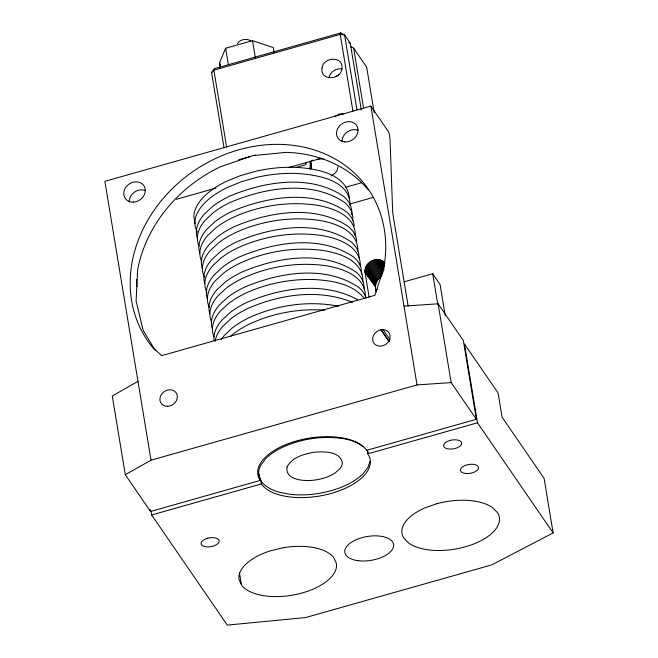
<?xml version="1.0" encoding="UTF-8"?>
<svg xmlns="http://www.w3.org/2000/svg" width="658" height="658" viewBox="0 0 658 658"><rect width="100%" height="100%" fill="white"/><g stroke="black" fill="none" stroke-linecap="round" stroke-linejoin="round"><path stroke-width="0.99" d="M351.775 214.648L351.775 210.725L350.953 206.908A78.689 38.509 -9.4 0 0 343.863 196.578C310.453 173.745 264.763 181.369 229.568 196.216A78.343 38.337 -9.4 0 0 212.542 206.464L204.227 214.187A78.985 38.657 -9.4 0 0 197.227 226.286A78.121 38.23 -9.4 0 0 196.997 237.11M352.778 220.701L352.778 216.77L351.956 212.953A78.689 38.509 -9.4 0 0 344.858 202.631C311.456 179.798 265.766 187.415 230.563 202.261A78.343 38.337 -9.4 0 0 213.546 212.518L205.23 220.233A78.985 38.657 -9.4 0 0 198.231 232.34A78.121 38.23 -9.4 0 0 198.28 244.093L199.078 245.919M355.287 235.86C355.986 215.372 331.764 207.426 315.231 204.983C287.423 201.225 258.569 205.79 233.072 217.42A78.343 38.337 -9.4 0 0 216.054 227.668L207.739 235.391A78.985 38.657 -9.4 0 0 200.739 247.49A78.121 38.23 -9.4 0 0 200.789 259.252A77.348 37.851 -9.4 0 0 201.488 261.103M357.796 251.027C358.503 230.539 334.28 222.593 317.74 220.15C289.939 216.392 261.086 220.956 235.589 232.587A78.343 38.337 -9.4 0 0 218.563 242.835L210.256 250.558A78.985 38.657 -9.4 0 0 203.248 262.657A78.121 38.23 -9.4 0 0 203.297 274.419A77.348 37.851 -9.4 0 0 204.424 277.174M359.301 258.15L358.478 252.368A78.689 38.509 -9.4 0 0 351.388 242.045C317.978 219.213 272.289 226.829 237.094 241.675A78.343 38.337 -9.4 0 0 220.068 251.932L211.761 259.655A78.985 38.657 -9.4 0 0 204.753 271.754A78.121 38.23 -9.4 0 0 204.803 283.508M360.304 266.169C361.003 245.681 336.781 237.735 320.249 235.293C292.448 231.534 263.587 236.099 238.089 247.729A78.343 38.337 -9.4 0 0 221.072 257.977L212.756 265.7A78.985 38.657 -9.4 0 0 205.757 277.799A78.121 38.23 -9.4 0 0 205.806 289.561A77.348 37.851 -9.4 0 0 206.925 292.316M361.81 274.287L360.987 267.526A78.689 38.509 -9.4 0 0 353.897 257.196C320.487 234.363 274.797 241.988 239.602 256.834A78.343 38.337 -9.4 0 0 222.577 267.082L214.269 274.805A78.985 38.657 -9.4 0 0 207.262 286.904A78.121 38.23 -9.4 0 0 207.311 298.666M362.813 281.32C363.512 260.831 339.289 252.894 322.757 250.451C294.957 246.692 266.095 251.249 240.598 262.879A78.343 38.337 -9.4 0 0 223.58 273.136L215.265 280.859A78.985 38.657 -9.4 0 0 208.265 292.958A78.121 38.23 -9.4 0 0 208.315 304.712A77.348 37.851 -9.4 0 0 209.433 307.475M364.318 289.43L363.496 282.669A78.689 38.509 -9.4 0 0 356.397 272.338C322.996 249.505 277.306 257.13 242.103 271.976A78.343 38.337 -9.4 0 0 225.085 282.224L216.77 289.948A78.985 38.657 -9.4 0 0 209.77 302.047A78.121 38.23 -9.4 0 0 209.82 313.808M365.322 296.487C366.029 275.998 341.806 268.061 325.266 265.618C297.465 261.859 268.612 266.416 243.115 278.046A78.343 38.337 -9.4 0 0 226.089 288.303L217.782 296.026A78.985 38.657 -9.4 0 0 210.774 308.125A78.121 38.23 -9.4 0 0 210.823 319.878A77.348 37.851 -9.4 0 0 211.522 321.729M310.428 169.493C313.175 166.852 308.783 162.172 312.665 160.149M338.072 166.762L337.093 170.537A21.319 10.438 -9.4 0 1 331.147 175.9M369.138 297.21L365.075 272.683C363.405 262.937 377.297 255.033 384.338 262.452M376.244 291.996C374.353 286.699 375.808 280.3 380.661 277.166L369.286 262.542M350.163 205.625C350.451 179.938 316.802 174.765 297.243 173.465A78.203 38.271 -9.4 0 0 281.369 173.696A78.549 38.444 -9.4 0 0 257.064 177.273L241.568 181.657L227.421 187.423A78.203 38.271 -9.4 0 0 210.083 198.116A77.973 38.156 -9.4 0 0 198.856 210.305A78.203 38.271 -9.4 0 0 194.85 222.799L195.212 226.813L197.236 232.151M310 161.078L310.272 166.844A3.463 2.945 -34.5 0 1 309.235 168.308L308.75 168.67M370.1 461.242L367.921 467.443L363.241 473.579A56.086 27.447 -9.4 0 1 347.375 484.551A56.481 27.636 -9.4 0 1 336.921 488.869L331.262 490.638A55.996 27.406 -9.4 0 1 313.397 494.166A56.086 27.447 -9.4 0 1 290.079 494.281L279.864 492.357A55.881 27.348 -9.4 0 1 267.691 487.216L264.68 484.979A56.234 27.521 -9.4 0 1 259.236 477.058L258.701 474.122A55.881 27.348 -9.4 0 1 260.996 464.893L265.676 458.741L268.892 455.788A56.136 27.471 -9.4 0 1 281.542 447.785A55.996 27.406 -9.4 0 1 297.646 441.699L303.502 440.21A56.481 27.636 -9.4 0 1 321.548 437.636A56.136 27.471 -9.4 0 1 333.277 437.578L338.837 438.047M328.786 77.8C330.061 71.919 336.444 67.725 342.349 68.975M237.464 43.609C239.759 39.209 246.956 38.172 250.879 40.928M361.316 109.935L350.27 43.255L344.595 34.989L340.77 32.9L214.418 68.646L213.875 70.151L211.596 72.61L223.975 147.376M340.77 32.9L340.227 34.405L352.935 111.194M274.123 52.607L273.292 47.549L252.507 40.648L225.628 48.248L219.542 62.757L220.381 67.807M211.596 72.61L214.418 68.646M230.621 336.296L233.615 333.762A78.343 38.337 -9.4 0 1 250.64 323.514C273.695 312.928 299.497 308.372 324.797 310.181M335.736 76.69L338.812 74.691M334.683 116.565L339.47 113.933L344.66 113.744M137.983 381.377L112.263 395.96L125.308 474.763L150.518 511.472L260.239 480.43A56.366 27.587 -9.4 0 1 296.635 440.909A56.366 27.587 -9.4 0 1 366.638 450.335L476.367 419.294L463.322 340.49L438.113 303.782L403.987 306.126M125.308 474.763L151.027 460.181L417.032 384.93L451.158 382.586L476.367 419.294M553.131 532.922L477.502 422.798L464.458 343.994L498.073 392.941L502.087 417.188L544.1 478.366L553.131 532.922L491.715 564.909L305.509 617.582L227.281 625.1L151.653 514.975L150.986 510.937M408.133 306.028L392.711 212.896L390.021 138.863L388.952 132.423L370.865 106.086L104.869 181.328L151.027 460.181M238.731 159.746L250.566 156.39M253.453 155.576L255.419 155.025M176.418 199.292L215.939 188.106M289.059 167.428L321.672 158.2M195.113 223.638L193.847 216.721A78.203 38.271 -9.4 0 1 197.852 204.235A77.973 38.156 -9.4 0 1 209.079 192.046A78.203 38.271 -9.4 0 1 226.418 181.353L240.565 175.579L256.061 171.195A78.549 38.444 -9.4 0 1 272.239 168.39A78.203 38.271 -9.4 0 1 296.232 167.387L306.11 164.632L305.731 162.345M345.508 187.3L361.028 182.916M349.604 204.087L373.004 197.466M375.603 289.89L377.577 289.331M404.16 281.813L432.709 273.736L440.062 284.445L445.244 315.766M151.653 514.975L261.382 483.934A56.366 27.587 -9.4 0 0 331.385 493.36A56.366 27.587 -9.4 0 0 367.781 453.839L477.502 422.798M383.104 329.658A9.163 7.789 -34.5 0 1 388.442 341.724A9.163 7.789 -34.5 0 1 373.728 342.908A9.163 7.789 -34.5 0 1 380.834 329.839L383.104 329.658L390.029 339.734M316.753 159.261L319.525 158.973A21.319 10.438 -9.4 0 1 323.152 158.915M296.232 167.387C316.095 168.571 346.799 173.49 349.357 197.902M338.483 306.241C308.709 300.336 277.174 304.983 249.629 317.444A78.343 38.337 -9.4 0 0 232.611 327.692L224.296 335.416A78.985 38.657 -9.4 0 0 221.22 339.413M353.585 441.411L357.656 443.13L363.487 446.798M352.359 302.318C319.081 288.615 280.357 294.249 248.124 308.347A78.343 38.337 -9.4 0 0 231.106 318.595L222.791 326.319A78.985 38.657 -9.4 0 0 215.791 338.418A78.121 38.23 -9.4 0 0 215.125 341.436M348.74 42.416L350.27 43.255M350.574 46.479L353.634 48.149L366.654 67.108L374.18 112.576M357.598 299.703C323.744 281.131 281.237 287.653 247.128 302.293A78.343 38.337 -9.4 0 0 230.103 312.55L221.795 320.273A78.985 38.657 -9.4 0 0 214.788 332.372A78.121 38.23 -9.4 0 0 214.023 340.318M371.087 261.267L381.961 275.266M370.158 261.868L381.591 276.566M368.472 263.282L379.789 277.832M372.066 260.749L382.364 274.049M367.723 264.088L378.975 278.581M367.057 264.944L378.227 279.387M373.078 260.321L382.791 272.914M366.473 265.848L377.56 280.242M374.106 259.976L383.227 271.853M365.98 266.794L376.976 281.147M375.159 259.729L383.071 270.093M365.577 267.757L376.483 282.085M376.22 259.573L384.124 270.002M365.272 268.744L376.08 283.055M377.264 259.523L383.951 268.398M364.318 298.493C352.367 283.376 331.344 280.497 313.307 279.494C290.112 278.976 266.712 283.458 245.623 293.205A78.343 38.337 -9.4 0 0 228.597 303.453L220.29 311.176A78.985 38.657 -9.4 0 0 213.282 323.275A78.121 38.23 -9.4 0 0 213.332 335.037A77.348 37.851 -9.4 0 0 214.031 336.888M365.067 269.739L375.776 284.042M378.301 259.565L383.754 266.877M364.968 270.734L375.57 285.037M379.312 259.704L384.149 266.243M364.968 271.721L375.471 286.033M380.291 259.943L383.902 264.87M381.221 260.272L384.223 264.401M365.075 272.683L375.471 287.02M382.101 260.691L383.894 263.184M382.923 261.193L384.7 263.702M383.672 261.785L384.848 263.463M381.377 329.954L389.454 341.708M380.834 329.839L388.903 341.592M155.329 350.615L143.197 330.406L136.091 301.002L137.662 269.698A133.87 113.801 -34.5 0 1 220.134 166.91L252.721 155.65L286.041 152.376A133.87 113.801 -34.5 0 1 368.34 189.973M354.284 225.875L353.461 222.059A78.689 38.509 -9.4 0 0 346.371 211.736C312.961 188.904 267.271 196.52 232.077 211.366A78.343 38.337 -9.4 0 0 215.051 221.623L206.735 229.338A78.985 38.657 -9.4 0 0 199.736 241.445A78.121 38.23 -9.4 0 0 199.785 253.198M356.792 241.017L355.97 237.201A78.689 38.509 -9.4 0 0 348.872 226.878C315.47 204.046 269.78 211.662 234.577 226.508A78.343 38.337 -9.4 0 0 217.559 236.765L209.244 244.488A78.985 38.657 -9.4 0 0 202.245 256.587A78.121 38.23 -9.4 0 0 202.294 268.341M220.446 67.585L219.542 62.757L220.414 67.733M438.113 303.782L451.158 382.586M432.709 273.736L437.726 304.045M370.865 106.086L417.032 384.93M353.634 48.149L363.504 107.756M356.973 109.754L344.595 34.989L340.227 34.405L213.875 70.151L226.591 146.931M367.444 451.832L367.781 453.839M252.507 40.648L255.345 57.83M225.628 48.248L228.301 64.426M260.552 478.917L261.382 483.934M259.244 474.41L260.239 480.43M239.389 572.452L241.396 584.575M136.477 284.519L136.815 286.534L136.543 279.42M150.18 509.448L150.518 511.472M310.905 163.546L311.431 167.395M338.862 437.957A56.481 27.636 -9.4 0 1 353.626 441.321M366.662 449.817A57.443 28.113 -9.4 0 1 368.488 452.465M366.004 297.819A78.689 38.509 -9.4 0 0 358.914 287.497C325.504 264.664 279.815 272.28 244.611 287.127A78.343 38.337 -9.4 0 0 227.594 297.383L219.279 305.106A78.985 38.657 -9.4 0 0 212.279 317.205A78.121 38.23 -9.4 0 0 212.049 328.021M129.256 202.121A11.276 9.582 -34.5 0 1 134.446 192.161A11.276 9.582 -34.5 0 1 145.607 190.606M342.004 141.363A11.276 9.582 -34.5 0 1 358.092 130.3M322.066 68.013C319.681 81.107 340.573 80.441 341.831 68.934C344.216 55.84 323.325 56.506 322.066 68.013M287.069 466.933C284.815 479.814 303.313 481.245 312.311 480.324A28.014 13.711 -9.4 0 0 332.191 474.698L335.284 472.839L339.915 468.685A28.582 13.982 -9.4 0 0 342.333 462.155C339.026 450.993 323.901 451.462 314.475 452.235C304.317 453.872 292.193 457.088 287.069 466.933M383.696 268.184L374.846 295.335L161.745 355.616L153.018 347.901A133.87 113.801 -34.5 0 1 230.711 152.335A133.87 113.801 -34.5 0 1 383.696 268.184M436.789 503.732L425.15 507.779A49.317 24.14 -9.4 0 0 403.856 538.162L409.046 543.327A49.317 24.14 -9.4 0 0 470.528 545.169A49.317 24.14 -9.4 0 0 497.473 512.59L492.283 507.425A49.317 24.14 -9.4 0 0 436.789 503.732M207.912 538.162L205.715 538.869A9.163 4.483 -9.4 0 0 201.685 544.997A9.163 4.483 -9.4 0 0 212.312 546.395L214.516 545.688A9.163 4.483 -9.4 0 0 218.546 539.56A9.163 4.483 -9.4 0 0 207.912 538.162M450.475 440.317L448.271 441.025A9.163 4.483 -9.4 0 0 444.216 447.152A9.163 4.483 -9.4 0 0 454.843 448.559L457.047 447.851A9.163 4.483 -9.4 0 0 461.094 441.732A9.163 4.483 -9.4 0 0 450.475 440.317M283.647 547.678L271.195 550.59A49.317 24.14 -9.4 0 0 239.093 579.591L241.807 585.472A49.317 24.14 -9.4 0 0 298.148 593.985A49.317 24.14 -9.4 0 0 336.386 563.338L333.664 557.458A49.317 24.14 -9.4 0 0 283.647 547.678M167.264 406.282L165.076 405.986A9.163 7.789 -34.5 0 1 162.88 392.694A9.163 7.789 -34.5 0 1 177.027 394.578A9.163 7.789 -34.5 0 1 167.264 406.282M133.311 202.129A11.276 9.582 -34.5 0 0 144.373 186.568A11.276 9.582 -34.5 0 0 125.851 187.25A11.276 9.582 -34.5 0 0 133.311 202.129M344.545 141.889A11.276 9.582 -34.5 0 0 357.656 127.668A11.276 9.582 -34.5 0 0 339.627 125.818A11.276 9.582 -34.5 0 0 344.545 141.889M465.28 473.456A9.163 4.483 -9.4 0 0 478.522 467.583A9.163 4.483 -9.4 0 0 464.589 465.708A9.163 4.483 -9.4 0 0 465.28 473.456M357.927 560.665A24.691 12.083 -9.4 0 0 393.616 544.832A24.691 12.083 -9.4 0 0 356.06 539.774A24.691 12.083 -9.4 0 0 357.927 560.665"/></g></svg>
